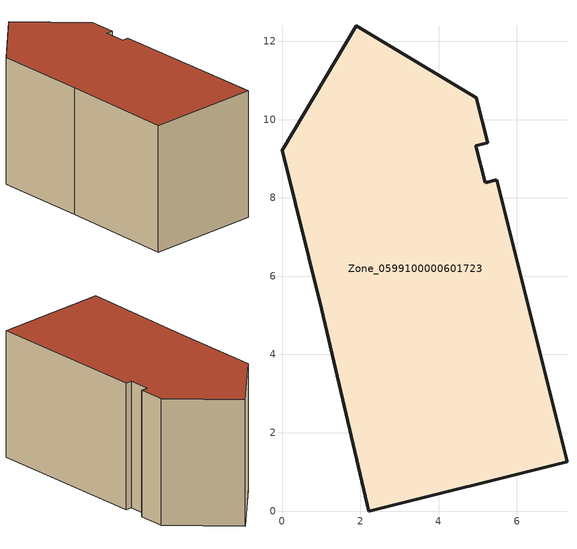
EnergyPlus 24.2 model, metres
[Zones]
Zone_0599100000601723
 floor ground (C_G): 0,9.21 1.9,12.39 4.96,10.55 5.25,9.41 4.95,9.34 5.19,8.38 5.49,8.46 7.28,1.26 2.21,0 1.02,5.14 z0
 wall outside (C_F): 7.28,1.26 5.49,8.46 5.19,8.38 4.95,9.34 5.25,9.41 4.96,10.55 1.9,12.39 0,9.21 1.02,5.14 2.21,0 7.28,1.26 z0:5.88
 roof outside (C_R): 0,9.21 1.02,5.14 2.21,0 7.28,1.26 5.49,8.46 5.19,8.38 4.95,9.34 5.25,9.41 4.96,10.55 1.9,12.39 z5.88
[BUILDING]
Pand.0599100000601723: North Axis=0; Terrain=City; Loads Convergence Tolerance Value=0.04; Temperature Convergence Tolerance Value=0.4; Solar Distribution=FullExterior; Maximum Number of Warmup Days=25; Minimum Number of Warmup Days=1
[Site:Location]
Rotterdam.The.Hague.AP_ZH_NLD Design_Conditions: Latitude=51.96; Longitude=4.45; Time Zone=1; Elevation=-4.5
[SITE:GROUNDTEMPERATURE:BUILDINGSURFACE]
18, 18, 18, 18, 18, 18, 18, 18, 18, 18, 18, 18
[MATERIAL] Thermal Absorptance=0.9; Solar Absorptance=0.7; Visible Absorptance=0.7
Name | Roughness | Thickness | Conductivity | Density | Specific Heat
G.TI.1975-1991 | MediumSmooth | 0.15 | 0.288461 | 540 | 1210
F.TI.1975-1991 | Rough | 0.3 | 0.230769 | 1920 | 840
R.TI.1975-1991 | MediumRough | 0.2 | 0.153846 | 1500 | 1000
[CONSTRUCTION]
C_G: G.TI.1975-1991
C_F: F.TI.1975-1991
C_R: R.TI.1975-1991
[ZONE]
Zone_0599100000601723: Type=1; Multiplier=1; Ceiling Height=Autocalculate; Volume=Autocalculate; Floor Area=autocalculate; Part of Total Floor Area=Yes
[ZONEINFILTRATION:DESIGNFLOWRATE]
Infil_Zone_0599100000601723: Zone or ZoneList or Space or SpaceList=Zone_0599100000601723; Schedule=AlwaysOn; Design Flow Rate Calculation Method=Flow/Area; Flow Rate per Floor Area=0.003; Constant Term Coefficient=1; Temperature Term Coefficient=0; Velocity Term Coefficient=0; Velocity Squared Term Coefficient=0
[HVACTEMPLATE:ZONE:IDEALLOADSAIRSYSTEM]
Zone_0599100000601723: Maximum Heating Supply Air Temperature=50; Minimum Cooling Supply Air Temperature=13; Maximum Heating Supply Air Humidity Ratio=0.0156; Minimum Cooling Supply Air Humidity Ratio=0.0077; Heating Limit=NoLimit; Cooling Limit=NoLimit; Dehumidification Control Type=ConstantSensibleHeatRatio; Cooling Sensible Heat Ratio=0.7; Dehumidification Setpoint=60; Humidification Control Type=None; Humidification Setpoint=30; Outdoor Air Method=None; Outdoor Air Flow Rate per Person=0.00944; Outdoor Air Flow Rate per Zone Floor Area=0; Outdoor Air Flow Rate per Zone=0; Demand Controlled Ventilation Type=None; Outdoor Air Economizer Type=NoEconomizer; Heat Recovery Type=None; Sensible Heat Recovery Effectiveness=0.7; Latent Heat Recovery Effectiveness=0.65
[ZONECONTROL:THERMOSTAT]
ThermostatControl_Zone_0599100000601723: Zone or ZoneList=Zone_0599100000601723; Control Type Schedule=DualSetpointControlType; Control 1=Thermostat_Zone_0599100000601723; Temperature Difference Between Cutout And Setpoint=0
[THERMOSTATSETPOINT:DUALSETPOINT]
Thermostat_Zone_0599100000601723: Heating Setpoint Temperature Schedule=HeatingSetpoint_Zone_0599100000601723; Cooling Setpoint Temperature Schedule=CoolingSetpoint_Zone_0599100000601723
[SCHEDULE:COMPACT]
HeatingSetpoint_Zone_0599100000601723: Through: 12/31, For: AllDays, Until: 24:00, 21
CoolingSetpoint_Zone_0599100000601723: Through: 12/31, For: AllDays, Until: 24:00, 24
DualSetpointControlType: Through: 12/31, For: AllDays, Until: 24:00, 4
AlwaysOn: Through: 12/31, For: AllDays, Until: 24:00, 1
